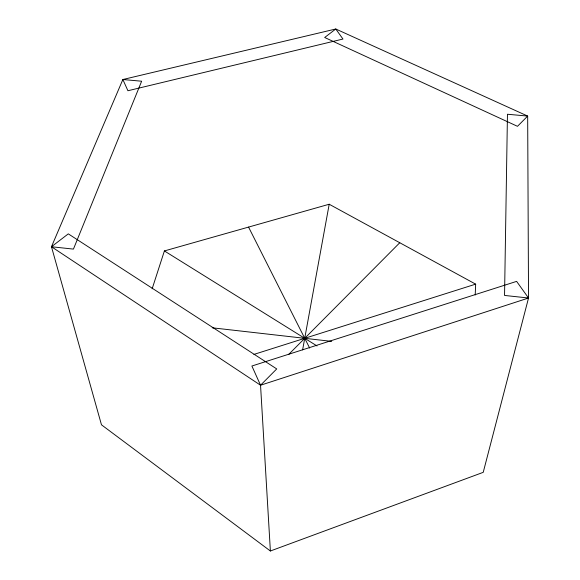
<?xml version="1.0" encoding="UTF-8"?>
<svg xmlns="http://www.w3.org/2000/svg" width="580" height="580" viewBox="0 0 580 580"><rect width="100%" height="100%" fill="white"/><g stroke="black" fill="none" stroke-linecap="round" stroke-linejoin="round"><path stroke-width="0.87" d="M475.209 295.002L475.658 284.149L329.201 204.24L164.394 250.937L152.141 288.825M302.615 349.892L329.201 204.24M260.543 385.229L251.894 366.016L516.613 281.38L528.532 298.019L483.227 472.337L270.382 551L101.478 424.821L51.468 246.746L122.866 79.518L335.776 29L527.669 116.072L528.532 298.019L260.543 385.229L51.468 246.746L68.302 233.856L276.725 368.923L260.543 385.229L270.382 551M288.76 354.373L399.765 242.744M253.888 354.423L475.658 284.149M51.468 246.746L73.435 249.103L141.636 81.215L122.866 79.518L127.919 90.741L342.969 39.041L335.776 29L324.684 37.497L517.49 126.324L527.669 116.072L507.457 114.246L504.549 295.438L528.532 298.019M212.193 327.794L331.666 341.373M164.394 250.937L317.028 345.963M248.559 227.092L309.633 348.014"/></g></svg>
